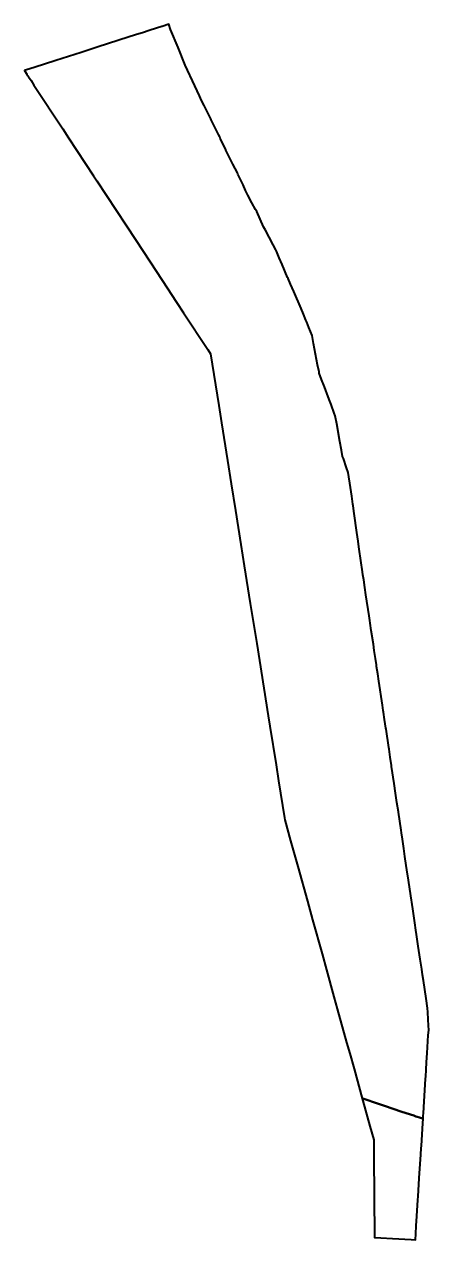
# Model space of a CAD drawing. Header units: metres. Extents: x 808098 to 808154, y 9157395 to 9157561.
import ezdxf

# ---------------------------------------------------------------- set-up
doc = ezdxf.new("R2010")
doc.units = ezdxf.units.M
doc.header["$MEASUREMENT"] = 0
doc.layers.add('2780-21224', color=1, linetype='Continuous')

msp = doc.modelspace()

# ---------------------------------------------------------------- linework, layer by layer
at = {"layer": '2780-21224', "color": 254, "lineweight": 40, "true_color": 0xcccccc}
msp.add_lwpolyline([(808098.46, 9157554.87), (808098.18, 9157554.78), (808098.51, 9157554.27), (808098.54, 9157554.22), (808098.66, 9157554.05), (808098.71, 9157553.97), (808098.75, 9157553.91), (808099.09, 9157553.4), (808099.5, 9157552.76), (808103.43, 9157546.78), (808104.23, 9157545.56), (808107.65, 9157540.35), (808108.11, 9157539.66), (808112.06, 9157533.64), (808113.47, 9157531.5), (808116.27, 9157527.24), (808117.73, 9157525.02), (808119.01, 9157523.07), (808119.98, 9157521.58), (808123.29, 9157516.56), (808123.65, 9157516), (808123.66, 9157515.99), (808124.79, 9157508.89), (808125.16, 9157506.55), (808125.98, 9157501.39), (808126.49, 9157498.18), (808127.08, 9157494.53), (808127.82, 9157489.86), (808128.28, 9157486.97), (808129.1, 9157481.8), (808129.37, 9157480.13), (808129.98, 9157476.32), (808130.35, 9157473.99), (808131.56, 9157466.39), (808131.78, 9157464.98), (808132.63, 9157459.7), (808132.97, 9157457.51), (808133.78, 9157452.43), (808133.82, 9157452.18), (808134.62, 9157449.3), (808135.6, 9157445.78), (808136.92, 9157441.01), (808137.62, 9157438.49), (808138.91, 9157433.82), (808139.53, 9157431.6), (808140.55, 9157427.91), (808141, 9157426.3), (808142.28, 9157421.69), (808142.7, 9157420.17), (808143.29, 9157418.04), (808144.41, 9157414.01), (808144.51, 9157413.98), (808146.65, 9157413.26), (808146.8, 9157413.21), (808147.47, 9157412.99), (808149.84, 9157412.19), (808151.46, 9157411.65), (808151.75, 9157411.55), (808151.91, 9157411.5), (808152.25, 9157411.38), (808152.52, 9157411.29), (808152.74, 9157411.22), (808152.77, 9157411.68), (808152.79, 9157411.96), (808152.84, 9157412.8), (808152.89, 9157413.59), (808153.09, 9157416.71), (808153.1, 9157417), (808153.16, 9157417.91), (808153.23, 9157418.98), (808153.31, 9157420.22), (808153.46, 9157422.65), (808153.51, 9157423.37), (808153.47, 9157424), (808153.43, 9157424.83), (808153.38, 9157425.84), (808153.36, 9157426.37), (808153.16, 9157427.69), (808152.98, 9157428.92), (808152.8, 9157430.15), (808152.68, 9157430.94), (808152.57, 9157431.69), (808152.36, 9157433.07), (808152.09, 9157434.88), (808151.85, 9157436.47), (808151.76, 9157437.06), (808151.62, 9157438.04), (808151.38, 9157439.64), (808151.2, 9157440.89), (808151.16, 9157441.16), (808150.93, 9157442.69), (808150.74, 9157443.91), (808150.54, 9157445.3), (808150.31, 9157446.8), (808150.26, 9157447.14), (808150.1, 9157448.22), (808149.91, 9157449.53), (808149.78, 9157450.38), (808149.73, 9157450.73), (808149.36, 9157453.22), (808149.36, 9157453.24), (808149.17, 9157454.54), (808148.97, 9157455.83), (808148.78, 9157457.13), (808148.43, 9157459.47), (808148.41, 9157459.62), (808148.24, 9157460.75), (808148.08, 9157461.84), (808148.04, 9157462.05), (808147.67, 9157464.56), (808147.65, 9157464.72), (808147.48, 9157465.9), (808147.33, 9157466.89), (808147.29, 9157467.15), (808147.19, 9157467.85), (808146.69, 9157471.15), (808146.54, 9157472.15), (808146.39, 9157473.18), (808146.36, 9157473.39), (808146.23, 9157474.27), (808146.07, 9157475.35), (808145.94, 9157476.23), (808145.66, 9157478.07), (808145.52, 9157479.08), (808145.46, 9157479.48), (808145.36, 9157480.09), (808144.93, 9157482.99), (808144.78, 9157483.97), (808144.62, 9157485.05), (808144.52, 9157485.73), (808144.46, 9157486.12), (808144, 9157489.22), (808143.95, 9157489.56), (808143.85, 9157490.34), (808143.69, 9157491.52), (808143.33, 9157494.1), (808143.18, 9157495.17), (808143.15, 9157495.38), (808142.99, 9157496.5), (808142.81, 9157497.67), (808142.51, 9157499.74), (808142.28, 9157500.38), (808141.83, 9157501.67), (808141.73, 9157501.92), (808141.57, 9157502.79), (808141.36, 9157503.96), (808140.92, 9157506.38), (808140.71, 9157507.48), (808140.59, 9157507.84), (808140.15, 9157509.05), (808139.97, 9157509.52), (808139.76, 9157510.1), (808139.25, 9157511.46), (808138.86, 9157512.48), (808138.53, 9157513.33), (808138.5, 9157513.5), (808138.31, 9157514.47), (808137.76, 9157517.4), (808137.56, 9157518.48), (808137.55, 9157518.51), (808137.12, 9157519.57), (808136.82, 9157520.32), (808136.71, 9157520.59), (808136.37, 9157521.43), (808136.06, 9157522.18), (808135.04, 9157524.53), (808134.62, 9157525.51), (808134.27, 9157526.32), (808134.21, 9157526.46), (808133.46, 9157528.22), (808133.06, 9157529.15), (808132.67, 9157530.03), (808132.6, 9157530.21), (808132.21, 9157530.93), (808131.67, 9157531.94), (808131.16, 9157532.91), (808130.91, 9157533.37), (808129.97, 9157535.48), (808129.83, 9157535.73), (808129.33, 9157536.67), (808128.78, 9157537.72), (808128.45, 9157538.33), (808128.1, 9157539.11), (808127.41, 9157540.61), (808127.33, 9157540.77), (808126.7, 9157541.98), (808126.05, 9157543.22), (808125.75, 9157543.89), (808125.73, 9157543.91), (808124.99, 9157545.54), (808124.91, 9157545.7), (808124.75, 9157546.01), (808124.25, 9157547.03), (808123.75, 9157548.03), (808123.69, 9157548.16), (808123.01, 9157549.53), (808122.78, 9157549.99), (808122.44, 9157550.68), (808122.15, 9157551.31), (808121.83, 9157552.01), (808121.51, 9157552.7), (808120.2, 9157555.53), (808119.22, 9157557.92), (808118.18, 9157560.42), (808117.93, 9157561.11), (808117.05, 9157560.83), (808116.97, 9157560.8), (808116.26, 9157560.58), (808115.24, 9157560.25), (808114.34, 9157559.96), (808113.51, 9157559.7), (808111.09, 9157558.92), (808108.14, 9157557.98), (808105.95, 9157557.27), (808102.49, 9157556.16), (808099.54, 9157555.22)], close=True, dxfattribs=at)
at = {"layer": '2780-21224', "color": 132, "lineweight": 40, "true_color": 0x00cccc}
msp.add_lwpolyline([(808144.41, 9157414.01), (808144.51, 9157413.66), (808145.46, 9157410.22), (808145.99, 9157408.32), (808146, 9157406.11), (808146.01, 9157405.07), (808146.04, 9157401.63), (808146.05, 9157399.86), (808146.08, 9157395.87), (808146.09, 9157394.94), (808146.97, 9157394.9), (808148.57, 9157394.82), (808151.1, 9157394.69), (808151.69, 9157394.66), (808151.74, 9157395.46), (808151.81, 9157396.55), (808151.9, 9157397.89), (808152.04, 9157400.1), (808152.07, 9157400.56), (808152.22, 9157403.07), (808152.43, 9157406.33), (808152.48, 9157407.18), (808152.51, 9157407.53), (808152.7, 9157410.64), (808152.74, 9157411.22), (808152.52, 9157411.29), (808152.25, 9157411.38), (808151.91, 9157411.5), (808151.75, 9157411.55), (808151.46, 9157411.65), (808149.84, 9157412.19), (808147.47, 9157412.99), (808146.8, 9157413.21), (808146.65, 9157413.26), (808144.51, 9157413.98)], close=True, dxfattribs=at)

doc.saveas('drawing.dxf')
